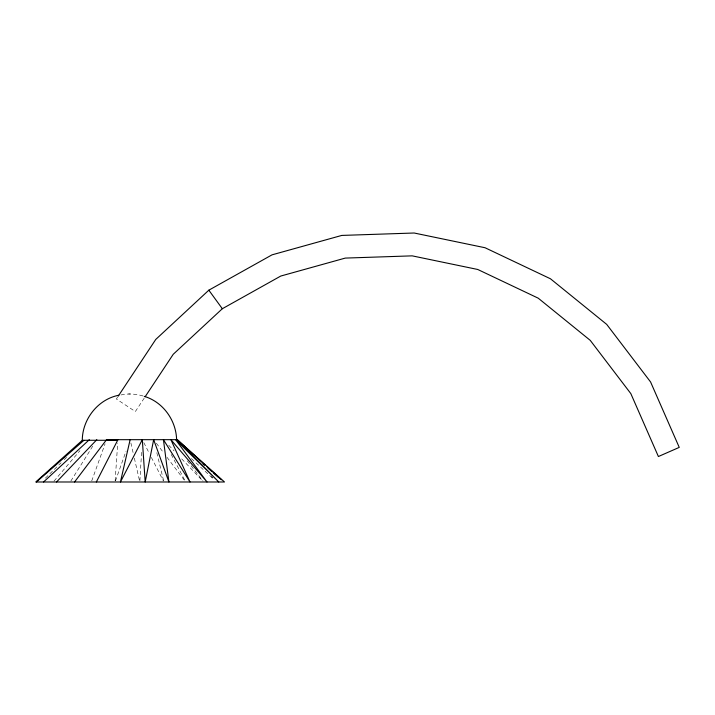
<?xml version="1.0" encoding="UTF-8"?>
<svg xmlns="http://www.w3.org/2000/svg" width="715" height="715" viewBox="0 0 715 715"><rect width="100%" height="100%" fill="white"/><g stroke="black" fill="none" stroke-linecap="round" stroke-linejoin="round"><path stroke-width="0.54" stroke-dasharray="3.58 2.68" d="M139.881 480.882L141.659 450.816M115.142 480.882L117.707 443.014M115.428 480.963L126.081 451.031M91.708 480.963L105.087 443.809M70.839 481.052L93.281 445.32M117.591 397.129L116.357 398.997L135.341 411.554L144.51 397.701M53.965 481.15L79.955 450.682M45.402 478.147L61.097 462.757M64.234 459.682L66.584 457.377M120.978 394.948C128.673 393.259 136.887 393.947 144.305 396.369M130.282 393.947L128.611 393.947M191.352 458.565L212.614 478.219M211.283 476.404L212.829 478.004M168.749 445.266L174.067 450.852M181.673 458.842L202.953 481.195M187.312 460.835L203.033 481.115M156.344 443.202L163.681 452.899M167.024 457.314L185.042 481.115M171.198 454.436L185.194 481.007M143.822 442.63L149.346 453.453M151.357 457.394L163.413 481.007M156.826 452.702L163.655 480.909M130.872 442.934L133.106 452.702M134.349 458.127L139.568 480.909"/><path stroke-width="1.07" d="M130.13 439.68L120.433 481.99L142.312 439.68L145.19 481.99L153.671 439.68L168.919 481.99L163.431 439.68L190.002 481.99L170.912 439.68L207.01 481.99L175.613 439.68L218.781 481.99L177.222 439.68L106.58 439.68L74.548 481.99M96.337 481.99L117.939 439.68M118.198 396.199L155.763 339.437L208.834 290.183L272.031 254.844L341.788 235.423L414.155 233.01L485.047 247.739L550.461 278.779L606.704 324.387L650.587 381.98L679.25 447.384L658.399 456.528L630.827 393.608L590.241 340.358L538.234 298.182L477.745 269.475L412.189 255.854L345.274 258.088L280.772 276.044L222.329 308.728L173.245 354.274L145.127 396.771M56.539 481.99L96.829 439.68M43.544 481.99L89.339 439.68M82.198 440.422L35.75 481.99L224.501 481.99L177.222 439.68L204.999 464.92M36.456 481.99L83.807 440.404M118.797 395.243C97.955 399.256 82.377 419.205 82.279 440.279L117.233 440.279M144.305 396.369C163.226 402.009 176.408 420.706 176.614 440.279M203.024 463.758L204.687 465.215M208.011 468.128L211.336 471.051M213.83 473.241L218.808 477.62M206.635 466.403L221.346 479.765M208.834 290.183L222.329 308.728"/></g></svg>
